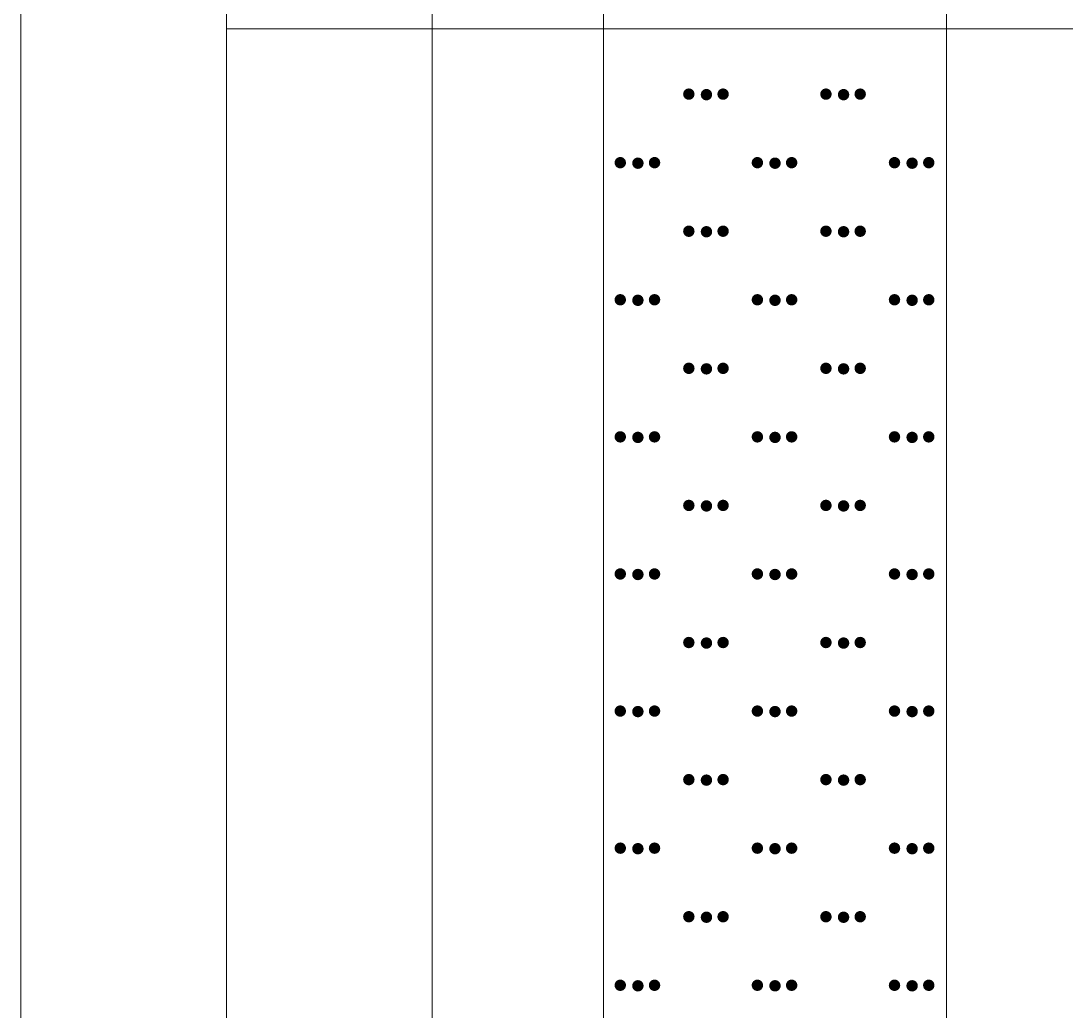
# Model space of a CAD drawing. Header units: inches. Extents: x -27 to 109, y -724 to 26.
# Drawn here: x 14.68 to 20.78, y -609.84 to -604.06 of the extents above; entities that cross this region are included whole.
import ezdxf

# ---------------------------------------------------------------- set-up
doc = ezdxf.new("R2010")
doc.units = ezdxf.units.IN
doc.header["$MEASUREMENT"] = 0
doc.layers.get('0').update_dxf_attribs({"lineweight": 0})

# ---------------------------------------------------------------- blocks, each defined once
blk = doc.blocks.new('lr_block_98')
at = {"true_color": 0x000000}
for points in [[(18.611, -604.4944), (18.6122, -604.4857), (18.611, -604.477), (18.6078, -604.469), (18.6025, -604.4621), (18.5955, -604.4568), (18.5875, -604.4536), (18.5789, -604.4524), (18.5702, -604.4536), (18.5622, -604.4568), (18.5553, -604.4621), (18.5499, -604.469), (18.5467, -604.477), (18.5455, -604.4857), (18.5467, -604.4944), (18.5499, -604.5023), (18.5553, -604.5093), (18.5622, -604.5146), (18.5702, -604.5178), (18.5789, -604.519), (18.5875, -604.5178), (18.5955, -604.5146), (18.6025, -604.5093), (18.6078, -604.5023)], [(18.7138, -604.4974), (18.715, -604.4887), (18.7138, -604.4801), (18.7106, -604.4721), (18.7053, -604.4651), (18.6983, -604.4598), (18.6903, -604.4566), (18.6817, -604.4554), (18.673, -604.4566), (18.665, -604.4598), (18.6581, -604.4651), (18.6527, -604.4721), (18.6495, -604.4801), (18.6483, -604.4887), (18.6495, -604.4974), (18.6527, -604.5054), (18.6581, -604.5124), (18.665, -604.5177), (18.673, -604.5209), (18.6817, -604.5221), (18.6903, -604.5209), (18.6983, -604.5177), (18.7053, -604.5124), (18.7106, -604.5054)], [(18.8109, -604.4944), (18.8121, -604.4857), (18.8109, -604.477), (18.8077, -604.469), (18.8023, -604.4621), (18.7954, -604.4568), (18.7874, -604.4536), (18.7787, -604.4524), (18.7701, -604.4536), (18.7621, -604.4568), (18.7551, -604.4621), (18.7498, -604.469), (18.7466, -604.477), (18.7454, -604.4857), (18.7466, -604.4944), (18.7498, -604.5023), (18.7551, -604.5093), (18.7621, -604.5146), (18.7701, -604.5178), (18.7787, -604.519), (18.7874, -604.5178), (18.7954, -604.5146), (18.8023, -604.5093), (18.8077, -604.5023)], [(19.411, -604.4944), (19.4122, -604.4857), (19.411, -604.477), (19.4078, -604.469), (19.4025, -604.4621), (19.3955, -604.4568), (19.3875, -604.4536), (19.3789, -604.4524), (19.3702, -604.4536), (19.3622, -604.4568), (19.3553, -604.4621), (19.3499, -604.469), (19.3467, -604.477), (19.3455, -604.4857), (19.3467, -604.4944), (19.3499, -604.5023), (19.3553, -604.5093), (19.3622, -604.5146), (19.3702, -604.5178), (19.3789, -604.519), (19.3875, -604.5178), (19.3955, -604.5146), (19.4025, -604.5093), (19.4078, -604.5023)], [(19.5138, -604.4974), (19.515, -604.4887), (19.5138, -604.4801), (19.5106, -604.4721), (19.5053, -604.4651), (19.4983, -604.4598), (19.4903, -604.4566), (19.4817, -604.4554), (19.473, -604.4566), (19.465, -604.4598), (19.4581, -604.4651), (19.4527, -604.4721), (19.4495, -604.4801), (19.4483, -604.4887), (19.4495, -604.4974), (19.4527, -604.5054), (19.4581, -604.5124), (19.465, -604.5177), (19.473, -604.5209), (19.4817, -604.5221), (19.4903, -604.5209), (19.4983, -604.5177), (19.5053, -604.5124), (19.5106, -604.5054)], [(19.6109, -604.4944), (19.6121, -604.4857), (19.6109, -604.477), (19.6077, -604.469), (19.6023, -604.4621), (19.5954, -604.4568), (19.5874, -604.4536), (19.5787, -604.4524), (19.5701, -604.4536), (19.5621, -604.4568), (19.5551, -604.4621), (19.5498, -604.469), (19.5466, -604.477), (19.5454, -604.4857), (19.5466, -604.4944), (19.5498, -604.5023), (19.5551, -604.5093), (19.5621, -604.5146), (19.5701, -604.5178), (19.5787, -604.519), (19.5874, -604.5178), (19.5954, -604.5146), (19.6023, -604.5093), (19.6077, -604.5023)], [(18.211, -604.8944), (18.2122, -604.8857), (18.211, -604.877), (18.2078, -604.869), (18.2025, -604.8621), (18.1955, -604.8568), (18.1875, -604.8536), (18.1789, -604.8524), (18.1702, -604.8536), (18.1622, -604.8568), (18.1553, -604.8621), (18.1499, -604.869), (18.1467, -604.877), (18.1455, -604.8857), (18.1467, -604.8944), (18.1499, -604.9024), (18.1553, -604.9093), (18.1622, -604.9146), (18.1702, -604.9178), (18.1789, -604.919), (18.1875, -604.9178), (18.1955, -604.9146), (18.2025, -604.9093), (18.2078, -604.9024)], [(18.3138, -604.8974), (18.315, -604.8888), (18.3138, -604.8801), (18.3106, -604.8721), (18.3053, -604.8651), (18.2983, -604.8598), (18.2903, -604.8566), (18.2817, -604.8554), (18.273, -604.8566), (18.265, -604.8598), (18.2581, -604.8651), (18.2527, -604.8721), (18.2495, -604.8801), (18.2483, -604.8888), (18.2495, -604.8974), (18.2527, -604.9054), (18.2581, -604.9124), (18.265, -604.9177), (18.273, -604.9209), (18.2817, -604.9221), (18.2903, -604.9209), (18.2983, -604.9177), (18.3053, -604.9124), (18.3106, -604.9054)], [(18.4109, -604.8944), (18.4121, -604.8857), (18.4109, -604.877), (18.4077, -604.869), (18.4023, -604.8621), (18.3954, -604.8568), (18.3874, -604.8536), (18.3787, -604.8524), (18.3701, -604.8536), (18.3621, -604.8568), (18.3551, -604.8621), (18.3498, -604.869), (18.3466, -604.877), (18.3454, -604.8857), (18.3466, -604.8944), (18.3498, -604.9024), (18.3551, -604.9093), (18.3621, -604.9146), (18.3701, -604.9178), (18.3787, -604.919), (18.3874, -604.9178), (18.3954, -604.9146), (18.4023, -604.9093), (18.4077, -604.9024)], [(19.011, -604.8944), (19.0122, -604.8857), (19.011, -604.877), (19.0078, -604.869), (19.0025, -604.8621), (18.9955, -604.8568), (18.9875, -604.8536), (18.9789, -604.8524), (18.9702, -604.8536), (18.9622, -604.8568), (18.9553, -604.8621), (18.9499, -604.869), (18.9467, -604.877), (18.9455, -604.8857), (18.9467, -604.8944), (18.9499, -604.9024), (18.9553, -604.9093), (18.9622, -604.9146), (18.9702, -604.9178), (18.9789, -604.919), (18.9875, -604.9178), (18.9955, -604.9146), (19.0025, -604.9093), (19.0078, -604.9024)], [(19.1138, -604.8974), (19.115, -604.8888), (19.1138, -604.8801), (19.1106, -604.8721), (19.1053, -604.8651), (19.0983, -604.8598), (19.0903, -604.8566), (19.0817, -604.8554), (19.073, -604.8566), (19.065, -604.8598), (19.0581, -604.8651), (19.0527, -604.8721), (19.0495, -604.8801), (19.0483, -604.8888), (19.0495, -604.8974), (19.0527, -604.9054), (19.0581, -604.9124), (19.065, -604.9177), (19.073, -604.9209), (19.0817, -604.9221), (19.0903, -604.9209), (19.0983, -604.9177), (19.1053, -604.9124), (19.1106, -604.9054)], [(19.2109, -604.8944), (19.2121, -604.8857), (19.2109, -604.877), (19.2077, -604.869), (19.2023, -604.8621), (19.1954, -604.8568), (19.1874, -604.8536), (19.1787, -604.8524), (19.1701, -604.8536), (19.1621, -604.8568), (19.1551, -604.8621), (19.1498, -604.869), (19.1466, -604.877), (19.1454, -604.8857), (19.1466, -604.8944), (19.1498, -604.9024), (19.1551, -604.9093), (19.1621, -604.9146), (19.1701, -604.9178), (19.1787, -604.919), (19.1874, -604.9178), (19.1954, -604.9146), (19.2023, -604.9093), (19.2077, -604.9024)], [(19.811, -604.8944), (19.8122, -604.8857), (19.811, -604.877), (19.8078, -604.869), (19.8025, -604.8621), (19.7955, -604.8568), (19.7875, -604.8536), (19.7789, -604.8524), (19.7702, -604.8536), (19.7622, -604.8568), (19.7553, -604.8621), (19.7499, -604.869), (19.7467, -604.877), (19.7455, -604.8857), (19.7467, -604.8944), (19.7499, -604.9024), (19.7553, -604.9093), (19.7622, -604.9146), (19.7702, -604.9178), (19.7789, -604.919), (19.7875, -604.9178), (19.7955, -604.9146), (19.8025, -604.9093), (19.8078, -604.9024)], [(19.9138, -604.8974), (19.915, -604.8888), (19.9138, -604.8801), (19.9106, -604.8721), (19.9053, -604.8651), (19.8983, -604.8598), (19.8903, -604.8566), (19.8817, -604.8554), (19.873, -604.8566), (19.865, -604.8598), (19.8581, -604.8651), (19.8527, -604.8721), (19.8495, -604.8801), (19.8483, -604.8888), (19.8495, -604.8974), (19.8527, -604.9054), (19.8581, -604.9124), (19.865, -604.9177), (19.873, -604.9209), (19.8817, -604.9221), (19.8903, -604.9209), (19.8983, -604.9177), (19.9053, -604.9124), (19.9106, -604.9054)], [(20.0109, -604.8944), (20.0121, -604.8857), (20.0109, -604.877), (20.0077, -604.869), (20.0023, -604.8621), (19.9954, -604.8568), (19.9874, -604.8536), (19.9787, -604.8524), (19.9701, -604.8536), (19.9621, -604.8568), (19.9551, -604.8621), (19.9498, -604.869), (19.9466, -604.877), (19.9454, -604.8857), (19.9466, -604.8944), (19.9498, -604.9024), (19.9551, -604.9093), (19.9621, -604.9146), (19.9701, -604.9178), (19.9787, -604.919), (19.9874, -604.9178), (19.9954, -604.9146), (20.0023, -604.9093), (20.0077, -604.9024)], [(18.611, -605.2944), (18.6122, -605.2857), (18.611, -605.277), (18.6078, -605.269), (18.6025, -605.2621), (18.5955, -605.2568), (18.5875, -605.2536), (18.5789, -605.2523), (18.5702, -605.2536), (18.5622, -605.2568), (18.5553, -605.2621), (18.5499, -605.269), (18.5467, -605.277), (18.5455, -605.2857), (18.5467, -605.2944), (18.5499, -605.3023), (18.5553, -605.3093), (18.5622, -605.3146), (18.5702, -605.3178), (18.5789, -605.319), (18.5875, -605.3178), (18.5955, -605.3146), (18.6025, -605.3093), (18.6078, -605.3023)], [(18.7138, -605.2974), (18.715, -605.2887), (18.7138, -605.2801), (18.7106, -605.2721), (18.7053, -605.2651), (18.6983, -605.2598), (18.6903, -605.2566), (18.6817, -605.2554), (18.673, -605.2566), (18.665, -605.2598), (18.6581, -605.2651), (18.6527, -605.2721), (18.6495, -605.2801), (18.6483, -605.2887), (18.6495, -605.2974), (18.6527, -605.3054), (18.6581, -605.3124), (18.665, -605.3177), (18.673, -605.3209), (18.6817, -605.3221), (18.6903, -605.3209), (18.6983, -605.3177), (18.7053, -605.3124), (18.7106, -605.3054)], [(18.8109, -605.2944), (18.8121, -605.2857), (18.8109, -605.277), (18.8077, -605.269), (18.8023, -605.2621), (18.7954, -605.2568), (18.7874, -605.2536), (18.7787, -605.2523), (18.7701, -605.2536), (18.7621, -605.2568), (18.7551, -605.2621), (18.7498, -605.269), (18.7466, -605.277), (18.7454, -605.2857), (18.7466, -605.2944), (18.7498, -605.3023), (18.7551, -605.3093), (18.7621, -605.3146), (18.7701, -605.3178), (18.7787, -605.319), (18.7874, -605.3178), (18.7954, -605.3146), (18.8023, -605.3093), (18.8077, -605.3023)], [(19.411, -605.2944), (19.4122, -605.2857), (19.411, -605.277), (19.4078, -605.269), (19.4025, -605.2621), (19.3955, -605.2568), (19.3875, -605.2536), (19.3789, -605.2523), (19.3702, -605.2536), (19.3622, -605.2568), (19.3553, -605.2621), (19.3499, -605.269), (19.3467, -605.277), (19.3455, -605.2857), (19.3467, -605.2944), (19.3499, -605.3023), (19.3553, -605.3093), (19.3622, -605.3146), (19.3702, -605.3178), (19.3789, -605.319), (19.3875, -605.3178), (19.3955, -605.3146), (19.4025, -605.3093), (19.4078, -605.3023)], [(19.5138, -605.2974), (19.515, -605.2887), (19.5138, -605.2801), (19.5106, -605.2721), (19.5053, -605.2651), (19.4983, -605.2598), (19.4903, -605.2566), (19.4817, -605.2554), (19.473, -605.2566), (19.465, -605.2598), (19.4581, -605.2651), (19.4527, -605.2721), (19.4495, -605.2801), (19.4483, -605.2887), (19.4495, -605.2974), (19.4527, -605.3054), (19.4581, -605.3124), (19.465, -605.3177), (19.473, -605.3209), (19.4817, -605.3221), (19.4903, -605.3209), (19.4983, -605.3177), (19.5053, -605.3124), (19.5106, -605.3054)], [(19.6109, -605.2944), (19.6121, -605.2857), (19.6109, -605.277), (19.6077, -605.269), (19.6023, -605.2621), (19.5954, -605.2568), (19.5874, -605.2536), (19.5787, -605.2523), (19.5701, -605.2536), (19.5621, -605.2568), (19.5551, -605.2621), (19.5498, -605.269), (19.5466, -605.277), (19.5454, -605.2857), (19.5466, -605.2944), (19.5498, -605.3023), (19.5551, -605.3093), (19.5621, -605.3146), (19.5701, -605.3178), (19.5787, -605.319), (19.5874, -605.3178), (19.5954, -605.3146), (19.6023, -605.3093), (19.6077, -605.3023)], [(18.211, -605.6943), (18.2122, -605.6857), (18.211, -605.677), (18.2078, -605.669), (18.2025, -605.6621), (18.1955, -605.6567), (18.1875, -605.6535), (18.1789, -605.6523), (18.1702, -605.6535), (18.1622, -605.6567), (18.1553, -605.6621), (18.1499, -605.669), (18.1467, -605.677), (18.1455, -605.6857), (18.1467, -605.6943), (18.1499, -605.7024), (18.1553, -605.7093), (18.1622, -605.7146), (18.1702, -605.7178), (18.1789, -605.719), (18.1875, -605.7178), (18.1955, -605.7146), (18.2025, -605.7093), (18.2078, -605.7024)], [(18.3138, -605.6974), (18.315, -605.6888), (18.3138, -605.6801), (18.3106, -605.6721), (18.3053, -605.6651), (18.2983, -605.6598), (18.2903, -605.6566), (18.2817, -605.6554), (18.273, -605.6566), (18.265, -605.6598), (18.2581, -605.6651), (18.2527, -605.6721), (18.2495, -605.6801), (18.2483, -605.6888), (18.2495, -605.6974), (18.2527, -605.7054), (18.2581, -605.7124), (18.265, -605.7177), (18.273, -605.7209), (18.2817, -605.7221), (18.2903, -605.7209), (18.2983, -605.7177), (18.3053, -605.7124), (18.3106, -605.7054)], [(18.4109, -605.6943), (18.4121, -605.6857), (18.4109, -605.677), (18.4077, -605.669), (18.4023, -605.6621), (18.3954, -605.6567), (18.3874, -605.6535), (18.3787, -605.6523), (18.3701, -605.6535), (18.3621, -605.6567), (18.3551, -605.6621), (18.3498, -605.669), (18.3466, -605.677), (18.3454, -605.6857), (18.3466, -605.6943), (18.3498, -605.7024), (18.3551, -605.7093), (18.3621, -605.7146), (18.3701, -605.7178), (18.3787, -605.719), (18.3874, -605.7178), (18.3954, -605.7146), (18.4023, -605.7093), (18.4077, -605.7024)], [(19.011, -605.6943), (19.0122, -605.6857), (19.011, -605.677), (19.0078, -605.669), (19.0025, -605.6621), (18.9955, -605.6567), (18.9875, -605.6535), (18.9789, -605.6523), (18.9702, -605.6535), (18.9622, -605.6567), (18.9553, -605.6621), (18.9499, -605.669), (18.9467, -605.677), (18.9455, -605.6857), (18.9467, -605.6943), (18.9499, -605.7024), (18.9553, -605.7093), (18.9622, -605.7146), (18.9702, -605.7178), (18.9789, -605.719), (18.9875, -605.7178), (18.9955, -605.7146), (19.0025, -605.7093), (19.0078, -605.7024)], [(19.1138, -605.6974), (19.115, -605.6888), (19.1138, -605.6801), (19.1106, -605.6721), (19.1053, -605.6651), (19.0983, -605.6598), (19.0903, -605.6566), (19.0817, -605.6554), (19.073, -605.6566), (19.065, -605.6598), (19.0581, -605.6651), (19.0527, -605.6721), (19.0495, -605.6801), (19.0483, -605.6888), (19.0495, -605.6974), (19.0527, -605.7054), (19.0581, -605.7124), (19.065, -605.7177), (19.073, -605.7209), (19.0817, -605.7221), (19.0903, -605.7209), (19.0983, -605.7177), (19.1053, -605.7124), (19.1106, -605.7054)], [(19.2109, -605.6943), (19.2121, -605.6857), (19.2109, -605.677), (19.2077, -605.669), (19.2023, -605.6621), (19.1954, -605.6567), (19.1874, -605.6535), (19.1787, -605.6523), (19.1701, -605.6535), (19.1621, -605.6567), (19.1551, -605.6621), (19.1498, -605.669), (19.1466, -605.677), (19.1454, -605.6857), (19.1466, -605.6943), (19.1498, -605.7024), (19.1551, -605.7093), (19.1621, -605.7146), (19.1701, -605.7178), (19.1787, -605.719), (19.1874, -605.7178), (19.1954, -605.7146), (19.2023, -605.7093), (19.2077, -605.7024)], [(19.811, -605.6943), (19.8122, -605.6857), (19.811, -605.677), (19.8078, -605.669), (19.8025, -605.6621), (19.7955, -605.6567), (19.7875, -605.6535), (19.7789, -605.6523), (19.7702, -605.6535), (19.7622, -605.6567), (19.7553, -605.6621), (19.7499, -605.669), (19.7467, -605.677), (19.7455, -605.6857), (19.7467, -605.6943), (19.7499, -605.7024), (19.7553, -605.7093), (19.7622, -605.7146), (19.7702, -605.7178), (19.7789, -605.719), (19.7875, -605.7178), (19.7955, -605.7146), (19.8025, -605.7093), (19.8078, -605.7024)], [(19.9138, -605.6974), (19.915, -605.6888), (19.9138, -605.6801), (19.9106, -605.6721), (19.9053, -605.6651), (19.8983, -605.6598), (19.8903, -605.6566), (19.8817, -605.6554), (19.873, -605.6566), (19.865, -605.6598), (19.8581, -605.6651), (19.8527, -605.6721), (19.8495, -605.6801), (19.8483, -605.6888), (19.8495, -605.6974), (19.8527, -605.7054), (19.8581, -605.7124), (19.865, -605.7177), (19.873, -605.7209), (19.8817, -605.7221), (19.8903, -605.7209), (19.8983, -605.7177), (19.9053, -605.7124), (19.9106, -605.7054)], [(20.0109, -605.6943), (20.0121, -605.6857), (20.0109, -605.677), (20.0077, -605.669), (20.0023, -605.6621), (19.9954, -605.6567), (19.9874, -605.6535), (19.9787, -605.6523), (19.9701, -605.6535), (19.9621, -605.6567), (19.9551, -605.6621), (19.9498, -605.669), (19.9466, -605.677), (19.9454, -605.6857), (19.9466, -605.6943), (19.9498, -605.7024), (19.9551, -605.7093), (19.9621, -605.7146), (19.9701, -605.7178), (19.9787, -605.719), (19.9874, -605.7178), (19.9954, -605.7146), (20.0023, -605.7093), (20.0077, -605.7024)], [(18.611, -606.0943), (18.6122, -606.0857), (18.611, -606.077), (18.6078, -606.069), (18.6025, -606.0621), (18.5955, -606.0567), (18.5875, -606.0535), (18.5789, -606.0523), (18.5702, -606.0535), (18.5622, -606.0567), (18.5553, -606.0621), (18.5499, -606.069), (18.5467, -606.077), (18.5455, -606.0857), (18.5467, -606.0943), (18.5499, -606.1023), (18.5553, -606.1093), (18.5622, -606.1146), (18.5702, -606.1178), (18.5789, -606.119), (18.5875, -606.1178), (18.5955, -606.1146), (18.6025, -606.1093), (18.6078, -606.1023)], [(18.7138, -606.0974), (18.715, -606.0887), (18.7138, -606.0801), (18.7106, -606.0721), (18.7053, -606.0651), (18.6983, -606.0598), (18.6903, -606.0566), (18.6817, -606.0554), (18.673, -606.0566), (18.665, -606.0598), (18.6581, -606.0651), (18.6527, -606.0721), (18.6495, -606.0801), (18.6483, -606.0887), (18.6495, -606.0974), (18.6527, -606.1054), (18.6581, -606.1123), (18.665, -606.1177), (18.673, -606.1209), (18.6817, -606.1221), (18.6903, -606.1209), (18.6983, -606.1177), (18.7053, -606.1123), (18.7106, -606.1054)], [(18.8109, -606.0943), (18.8121, -606.0857), (18.8109, -606.077), (18.8077, -606.069), (18.8023, -606.0621), (18.7954, -606.0567), (18.7874, -606.0535), (18.7787, -606.0523), (18.7701, -606.0535), (18.7621, -606.0567), (18.7551, -606.0621), (18.7498, -606.069), (18.7466, -606.077), (18.7454, -606.0857), (18.7466, -606.0943), (18.7498, -606.1023), (18.7551, -606.1093), (18.7621, -606.1146), (18.7701, -606.1178), (18.7787, -606.119), (18.7874, -606.1178), (18.7954, -606.1146), (18.8023, -606.1093), (18.8077, -606.1023)], [(19.411, -606.0943), (19.4122, -606.0857), (19.411, -606.077), (19.4078, -606.069), (19.4025, -606.0621), (19.3955, -606.0567), (19.3875, -606.0535), (19.3789, -606.0523), (19.3702, -606.0535), (19.3622, -606.0567), (19.3553, -606.0621), (19.3499, -606.069), (19.3467, -606.077), (19.3455, -606.0857), (19.3467, -606.0943), (19.3499, -606.1023), (19.3553, -606.1093), (19.3622, -606.1146), (19.3702, -606.1178), (19.3789, -606.119), (19.3875, -606.1178), (19.3955, -606.1146), (19.4025, -606.1093), (19.4078, -606.1023)], [(19.5138, -606.0974), (19.515, -606.0887), (19.5138, -606.0801), (19.5106, -606.0721), (19.5053, -606.0651), (19.4983, -606.0598), (19.4903, -606.0566), (19.4817, -606.0554), (19.473, -606.0566), (19.465, -606.0598), (19.4581, -606.0651), (19.4527, -606.0721), (19.4495, -606.0801), (19.4483, -606.0887), (19.4495, -606.0974), (19.4527, -606.1054), (19.4581, -606.1123), (19.465, -606.1177), (19.473, -606.1209), (19.4817, -606.1221), (19.4903, -606.1209), (19.4983, -606.1177), (19.5053, -606.1123), (19.5106, -606.1054)], [(19.6109, -606.0943), (19.6121, -606.0857), (19.6109, -606.077), (19.6077, -606.069), (19.6023, -606.0621), (19.5954, -606.0567), (19.5874, -606.0535), (19.5787, -606.0523), (19.5701, -606.0535), (19.5621, -606.0567), (19.5551, -606.0621), (19.5498, -606.069), (19.5466, -606.077), (19.5454, -606.0857), (19.5466, -606.0943), (19.5498, -606.1023), (19.5551, -606.1093), (19.5621, -606.1146), (19.5701, -606.1178), (19.5787, -606.119), (19.5874, -606.1178), (19.5954, -606.1146), (19.6023, -606.1093), (19.6077, -606.1023)], [(18.211, -606.4943), (18.2122, -606.4857), (18.211, -606.477), (18.2078, -606.469), (18.2025, -606.4621), (18.1955, -606.4567), (18.1875, -606.4535), (18.1789, -606.4523), (18.1702, -606.4535), (18.1622, -606.4567), (18.1553, -606.4621), (18.1499, -606.469), (18.1467, -606.477), (18.1455, -606.4857), (18.1467, -606.4943), (18.1499, -606.5023), (18.1553, -606.5093), (18.1622, -606.5146), (18.1702, -606.5178), (18.1789, -606.519), (18.1875, -606.5178), (18.1955, -606.5146), (18.2025, -606.5093), (18.2078, -606.5023)], [(18.3138, -606.4974), (18.315, -606.4887), (18.3138, -606.4801), (18.3106, -606.4721), (18.3053, -606.4651), (18.2983, -606.4598), (18.2903, -606.4566), (18.2817, -606.4554), (18.273, -606.4566), (18.265, -606.4598), (18.2581, -606.4651), (18.2527, -606.4721), (18.2495, -606.4801), (18.2483, -606.4887), (18.2495, -606.4974), (18.2527, -606.5054), (18.2581, -606.5123), (18.265, -606.5177), (18.273, -606.5209), (18.2817, -606.5221), (18.2903, -606.5209), (18.2983, -606.5177), (18.3053, -606.5123), (18.3106, -606.5054)], [(18.4109, -606.4943), (18.4121, -606.4857), (18.4109, -606.477), (18.4077, -606.469), (18.4023, -606.4621), (18.3954, -606.4567), (18.3874, -606.4535), (18.3787, -606.4523), (18.3701, -606.4535), (18.3621, -606.4567), (18.3551, -606.4621), (18.3498, -606.469), (18.3466, -606.477), (18.3454, -606.4857), (18.3466, -606.4943), (18.3498, -606.5023), (18.3551, -606.5093), (18.3621, -606.5146), (18.3701, -606.5178), (18.3787, -606.519), (18.3874, -606.5178), (18.3954, -606.5146), (18.4023, -606.5093), (18.4077, -606.5023)], [(19.011, -606.4943), (19.0122, -606.4857), (19.011, -606.477), (19.0078, -606.469), (19.0025, -606.4621), (18.9955, -606.4567), (18.9875, -606.4535), (18.9789, -606.4523), (18.9702, -606.4535), (18.9622, -606.4567), (18.9553, -606.4621), (18.9499, -606.469), (18.9467, -606.477), (18.9455, -606.4857), (18.9467, -606.4943), (18.9499, -606.5023), (18.9553, -606.5093), (18.9622, -606.5146), (18.9702, -606.5178), (18.9789, -606.519), (18.9875, -606.5178), (18.9955, -606.5146), (19.0025, -606.5093), (19.0078, -606.5023)], [(19.1138, -606.4974), (19.115, -606.4887), (19.1138, -606.4801), (19.1106, -606.4721), (19.1053, -606.4651), (19.0983, -606.4598), (19.0903, -606.4566), (19.0817, -606.4554), (19.073, -606.4566), (19.065, -606.4598), (19.0581, -606.4651), (19.0527, -606.4721), (19.0495, -606.4801), (19.0483, -606.4887), (19.0495, -606.4974), (19.0527, -606.5054), (19.0581, -606.5123), (19.065, -606.5177), (19.073, -606.5209), (19.0817, -606.5221), (19.0903, -606.5209), (19.0983, -606.5177), (19.1053, -606.5123), (19.1106, -606.5054)], [(19.2109, -606.4943), (19.2121, -606.4857), (19.2109, -606.477), (19.2077, -606.469), (19.2023, -606.4621), (19.1954, -606.4567), (19.1874, -606.4535), (19.1787, -606.4523), (19.1701, -606.4535), (19.1621, -606.4567), (19.1551, -606.4621), (19.1498, -606.469), (19.1466, -606.477), (19.1454, -606.4857), (19.1466, -606.4943), (19.1498, -606.5023), (19.1551, -606.5093), (19.1621, -606.5146), (19.1701, -606.5178), (19.1787, -606.519), (19.1874, -606.5178), (19.1954, -606.5146), (19.2023, -606.5093), (19.2077, -606.5023)], [(19.811, -606.4943), (19.8122, -606.4857), (19.811, -606.477), (19.8078, -606.469), (19.8025, -606.4621), (19.7955, -606.4567), (19.7875, -606.4535), (19.7789, -606.4523), (19.7702, -606.4535), (19.7622, -606.4567), (19.7553, -606.4621), (19.7499, -606.469), (19.7467, -606.477), (19.7455, -606.4857), (19.7467, -606.4943), (19.7499, -606.5023), (19.7553, -606.5093), (19.7622, -606.5146), (19.7702, -606.5178), (19.7789, -606.519), (19.7875, -606.5178), (19.7955, -606.5146), (19.8025, -606.5093), (19.8078, -606.5023)], [(19.9138, -606.4974), (19.915, -606.4887), (19.9138, -606.4801), (19.9106, -606.4721), (19.9053, -606.4651), (19.8983, -606.4598), (19.8903, -606.4566), (19.8817, -606.4554), (19.873, -606.4566), (19.865, -606.4598), (19.8581, -606.4651), (19.8527, -606.4721), (19.8495, -606.4801), (19.8483, -606.4887), (19.8495, -606.4974), (19.8527, -606.5054), (19.8581, -606.5123), (19.865, -606.5177), (19.873, -606.5209), (19.8817, -606.5221), (19.8903, -606.5209), (19.8983, -606.5177), (19.9053, -606.5123), (19.9106, -606.5054)], [(20.0109, -606.4943), (20.0121, -606.4857), (20.0109, -606.477), (20.0077, -606.469), (20.0023, -606.4621), (19.9954, -606.4567), (19.9874, -606.4535), (19.9787, -606.4523), (19.9701, -606.4535), (19.9621, -606.4567), (19.9551, -606.4621), (19.9498, -606.469), (19.9466, -606.477), (19.9454, -606.4857), (19.9466, -606.4943), (19.9498, -606.5023), (19.9551, -606.5093), (19.9621, -606.5146), (19.9701, -606.5178), (19.9787, -606.519), (19.9874, -606.5178), (19.9954, -606.5146), (20.0023, -606.5093), (20.0077, -606.5023)], [(18.611, -606.8943), (18.6122, -606.8857), (18.611, -606.877), (18.6078, -606.869), (18.6025, -606.8621), (18.5955, -606.8567), (18.5875, -606.8535), (18.5789, -606.8523), (18.5702, -606.8535), (18.5622, -606.8567), (18.5553, -606.8621), (18.5499, -606.869), (18.5467, -606.877), (18.5455, -606.8857), (18.5467, -606.8943), (18.5499, -606.9023), (18.5553, -606.9093), (18.5622, -606.9146), (18.5702, -606.9178), (18.5789, -606.919), (18.5875, -606.9178), (18.5955, -606.9146), (18.6025, -606.9093), (18.6078, -606.9023)], [(18.8109, -606.8943), (18.8121, -606.8857), (18.8109, -606.877), (18.8077, -606.869), (18.8023, -606.8621), (18.7954, -606.8567), (18.7874, -606.8535), (18.7787, -606.8523), (18.7701, -606.8535), (18.7621, -606.8567), (18.7551, -606.8621), (18.7498, -606.869), (18.7466, -606.877), (18.7454, -606.8857), (18.7466, -606.8943), (18.7498, -606.9023), (18.7551, -606.9093), (18.7621, -606.9146), (18.7701, -606.9178), (18.7787, -606.919), (18.7874, -606.9178), (18.7954, -606.9146), (18.8023, -606.9093), (18.8077, -606.9023)], [(19.411, -606.8943), (19.4122, -606.8857), (19.411, -606.877), (19.4078, -606.869), (19.4025, -606.8621), (19.3955, -606.8567), (19.3875, -606.8535), (19.3789, -606.8523), (19.3702, -606.8535), (19.3622, -606.8567), (19.3553, -606.8621), (19.3499, -606.869), (19.3467, -606.877), (19.3455, -606.8857), (19.3467, -606.8943), (19.3499, -606.9023), (19.3553, -606.9093), (19.3622, -606.9146), (19.3702, -606.9178), (19.3789, -606.919), (19.3875, -606.9178), (19.3955, -606.9146), (19.4025, -606.9093), (19.4078, -606.9023)], [(19.6109, -606.8943), (19.6121, -606.8857), (19.6109, -606.877), (19.6077, -606.869), (19.6023, -606.8621), (19.5954, -606.8567), (19.5874, -606.8535), (19.5787, -606.8523), (19.5701, -606.8535), (19.5621, -606.8567), (19.5551, -606.8621), (19.5498, -606.869), (19.5466, -606.877), (19.5454, -606.8857), (19.5466, -606.8943), (19.5498, -606.9023), (19.5551, -606.9093), (19.5621, -606.9146), (19.5701, -606.9178), (19.5787, -606.919), (19.5874, -606.9178), (19.5954, -606.9146), (19.6023, -606.9093), (19.6077, -606.9023)], [(18.7138, -606.8974), (18.715, -606.8887), (18.7138, -606.8801), (18.7106, -606.8721), (18.7053, -606.8651), (18.6983, -606.8598), (18.6903, -606.8566), (18.6817, -606.8554), (18.673, -606.8566), (18.665, -606.8598), (18.6581, -606.8651), (18.6527, -606.8721), (18.6495, -606.8801), (18.6483, -606.8887), (18.6495, -606.8974), (18.6527, -606.9054), (18.6581, -606.9123), (18.665, -606.9177), (18.673, -606.9209), (18.6817, -606.9221), (18.6903, -606.9209), (18.6983, -606.9177), (18.7053, -606.9123), (18.7106, -606.9054)], [(19.5138, -606.8974), (19.515, -606.8887), (19.5138, -606.8801), (19.5106, -606.8721), (19.5053, -606.8651), (19.4983, -606.8598), (19.4903, -606.8566), (19.4817, -606.8554), (19.473, -606.8566), (19.465, -606.8598), (19.4581, -606.8651), (19.4527, -606.8721), (19.4495, -606.8801), (19.4483, -606.8887), (19.4495, -606.8974), (19.4527, -606.9054), (19.4581, -606.9123), (19.465, -606.9177), (19.473, -606.9209), (19.4817, -606.9221), (19.4903, -606.9209), (19.4983, -606.9177), (19.5053, -606.9123), (19.5106, -606.9054)], [(18.211, -607.2943), (18.2122, -607.2857), (18.211, -607.277), (18.2078, -607.269), (18.2025, -607.2621), (18.1955, -607.2567), (18.1875, -607.2535), (18.1789, -607.2523), (18.1702, -607.2535), (18.1622, -607.2567), (18.1553, -607.2621), (18.1499, -607.269), (18.1467, -607.277), (18.1455, -607.2857), (18.1467, -607.2943), (18.1499, -607.3023), (18.1553, -607.3093), (18.1622, -607.3146), (18.1702, -607.3178), (18.1789, -607.319), (18.1875, -607.3178), (18.1955, -607.3146), (18.2025, -607.3093), (18.2078, -607.3023)], [(18.3138, -607.2974), (18.315, -607.2887), (18.3138, -607.2801), (18.3106, -607.2721), (18.3053, -607.2651), (18.2983, -607.2598), (18.2903, -607.2566), (18.2817, -607.2554), (18.273, -607.2566), (18.265, -607.2598), (18.2581, -607.2651), (18.2527, -607.2721), (18.2495, -607.2801), (18.2483, -607.2887), (18.2495, -607.2974), (18.2527, -607.3054), (18.2581, -607.3123), (18.265, -607.3177), (18.273, -607.3209), (18.2817, -607.3221), (18.2903, -607.3209), (18.2983, -607.3177), (18.3053, -607.3123), (18.3106, -607.3054)], [(18.4109, -607.2943), (18.4121, -607.2857), (18.4109, -607.277), (18.4077, -607.269), (18.4023, -607.2621), (18.3954, -607.2567), (18.3874, -607.2535), (18.3787, -607.2523), (18.3701, -607.2535), (18.3621, -607.2567), (18.3551, -607.2621), (18.3498, -607.269), (18.3466, -607.277), (18.3454, -607.2857), (18.3466, -607.2943), (18.3498, -607.3023), (18.3551, -607.3093), (18.3621, -607.3146), (18.3701, -607.3178), (18.3787, -607.319), (18.3874, -607.3178), (18.3954, -607.3146), (18.4023, -607.3093), (18.4077, -607.3023)], [(19.011, -607.2943), (19.0122, -607.2857), (19.011, -607.277), (19.0078, -607.269), (19.0025, -607.2621), (18.9955, -607.2567), (18.9875, -607.2535), (18.9789, -607.2523), (18.9702, -607.2535), (18.9622, -607.2567), (18.9553, -607.2621), (18.9499, -607.269), (18.9467, -607.277), (18.9455, -607.2857), (18.9467, -607.2943), (18.9499, -607.3023), (18.9553, -607.3093), (18.9622, -607.3146), (18.9702, -607.3178), (18.9789, -607.319), (18.9875, -607.3178), (18.9955, -607.3146), (19.0025, -607.3093), (19.0078, -607.3023)], [(19.1138, -607.2974), (19.115, -607.2887), (19.1138, -607.2801), (19.1106, -607.2721), (19.1053, -607.2651), (19.0983, -607.2598), (19.0903, -607.2566), (19.0817, -607.2554), (19.073, -607.2566), (19.065, -607.2598), (19.0581, -607.2651), (19.0527, -607.2721), (19.0495, -607.2801), (19.0483, -607.2887), (19.0495, -607.2974), (19.0527, -607.3054), (19.0581, -607.3123), (19.065, -607.3177), (19.073, -607.3209), (19.0817, -607.3221), (19.0903, -607.3209), (19.0983, -607.3177), (19.1053, -607.3123), (19.1106, -607.3054)], [(19.2109, -607.2943), (19.2121, -607.2857), (19.2109, -607.277), (19.2077, -607.269), (19.2023, -607.2621), (19.1954, -607.2567), (19.1874, -607.2535), (19.1787, -607.2523), (19.1701, -607.2535), (19.1621, -607.2567), (19.1551, -607.2621), (19.1498, -607.269), (19.1466, -607.277), (19.1454, -607.2857), (19.1466, -607.2943), (19.1498, -607.3023), (19.1551, -607.3093), (19.1621, -607.3146), (19.1701, -607.3178), (19.1787, -607.319), (19.1874, -607.3178), (19.1954, -607.3146), (19.2023, -607.3093), (19.2077, -607.3023)], [(19.811, -607.2943), (19.8122, -607.2857), (19.811, -607.277), (19.8078, -607.269), (19.8025, -607.2621), (19.7955, -607.2567), (19.7875, -607.2535), (19.7789, -607.2523), (19.7702, -607.2535), (19.7622, -607.2567), (19.7553, -607.2621), (19.7499, -607.269), (19.7467, -607.277), (19.7455, -607.2857), (19.7467, -607.2943), (19.7499, -607.3023), (19.7553, -607.3093), (19.7622, -607.3146), (19.7702, -607.3178), (19.7789, -607.319), (19.7875, -607.3178), (19.7955, -607.3146), (19.8025, -607.3093), (19.8078, -607.3023)], [(19.9138, -607.2974), (19.915, -607.2887), (19.9138, -607.2801), (19.9106, -607.2721), (19.9053, -607.2651), (19.8983, -607.2598), (19.8903, -607.2566), (19.8817, -607.2554), (19.873, -607.2566), (19.865, -607.2598), (19.8581, -607.2651), (19.8527, -607.2721), (19.8495, -607.2801), (19.8483, -607.2887), (19.8495, -607.2974), (19.8527, -607.3054), (19.8581, -607.3123), (19.865, -607.3177), (19.873, -607.3209), (19.8817, -607.3221), (19.8903, -607.3209), (19.8983, -607.3177), (19.9053, -607.3123), (19.9106, -607.3054)], [(20.0109, -607.2943), (20.0121, -607.2857), (20.0109, -607.277), (20.0077, -607.269), (20.0023, -607.2621), (19.9954, -607.2567), (19.9874, -607.2535), (19.9787, -607.2523), (19.9701, -607.2535), (19.9621, -607.2567), (19.9551, -607.2621), (19.9498, -607.269), (19.9466, -607.277), (19.9454, -607.2857), (19.9466, -607.2943), (19.9498, -607.3023), (19.9551, -607.3093), (19.9621, -607.3146), (19.9701, -607.3178), (19.9787, -607.319), (19.9874, -607.3178), (19.9954, -607.3146), (20.0023, -607.3093), (20.0077, -607.3023)], [(18.611, -607.6943), (18.6122, -607.6857), (18.611, -607.677), (18.6078, -607.669), (18.6025, -607.6621), (18.5955, -607.6567), (18.5875, -607.6535), (18.5789, -607.6523), (18.5702, -607.6535), (18.5622, -607.6567), (18.5553, -607.6621), (18.5499, -607.669), (18.5467, -607.677), (18.5455, -607.6857), (18.5467, -607.6943), (18.5499, -607.7023), (18.5553, -607.7093), (18.5622, -607.7146), (18.5702, -607.7178), (18.5789, -607.719), (18.5875, -607.7178), (18.5955, -607.7146), (18.6025, -607.7093), (18.6078, -607.7023)], [(18.7138, -607.6974), (18.715, -607.6887), (18.7138, -607.6801), (18.7106, -607.6721), (18.7053, -607.6651), (18.6983, -607.6598), (18.6903, -607.6566), (18.6817, -607.6554), (18.673, -607.6566), (18.665, -607.6598), (18.6581, -607.6651), (18.6527, -607.6721), (18.6495, -607.6801), (18.6483, -607.6887), (18.6495, -607.6974), (18.6527, -607.7054), (18.6581, -607.7123), (18.665, -607.7177), (18.673, -607.7209), (18.6817, -607.7221), (18.6903, -607.7209), (18.6983, -607.7177), (18.7053, -607.7123), (18.7106, -607.7054)], [(18.8109, -607.6943), (18.8121, -607.6857), (18.8109, -607.677), (18.8077, -607.669), (18.8023, -607.6621), (18.7954, -607.6567), (18.7874, -607.6535), (18.7787, -607.6523), (18.7701, -607.6535), (18.7621, -607.6567), (18.7551, -607.6621), (18.7498, -607.669), (18.7466, -607.677), (18.7454, -607.6857), (18.7466, -607.6943), (18.7498, -607.7023), (18.7551, -607.7093), (18.7621, -607.7146), (18.7701, -607.7178), (18.7787, -607.719), (18.7874, -607.7178), (18.7954, -607.7146), (18.8023, -607.7093), (18.8077, -607.7023)], [(19.411, -607.6943), (19.4122, -607.6857), (19.411, -607.677), (19.4078, -607.669), (19.4025, -607.6621), (19.3955, -607.6567), (19.3875, -607.6535), (19.3789, -607.6523), (19.3702, -607.6535), (19.3622, -607.6567), (19.3553, -607.6621), (19.3499, -607.669), (19.3467, -607.677), (19.3455, -607.6857), (19.3467, -607.6943), (19.3499, -607.7023), (19.3553, -607.7093), (19.3622, -607.7146), (19.3702, -607.7178), (19.3789, -607.719), (19.3875, -607.7178), (19.3955, -607.7146), (19.4025, -607.7093), (19.4078, -607.7023)], [(19.5138, -607.6974), (19.515, -607.6887), (19.5138, -607.6801), (19.5106, -607.6721), (19.5053, -607.6651), (19.4983, -607.6598), (19.4903, -607.6566), (19.4817, -607.6554), (19.473, -607.6566), (19.465, -607.6598), (19.4581, -607.6651), (19.4527, -607.6721), (19.4495, -607.6801), (19.4483, -607.6887), (19.4495, -607.6974), (19.4527, -607.7054), (19.4581, -607.7123), (19.465, -607.7177), (19.473, -607.7209), (19.4817, -607.7221), (19.4903, -607.7209), (19.4983, -607.7177), (19.5053, -607.7123), (19.5106, -607.7054)], [(19.6109, -607.6943), (19.6121, -607.6857), (19.6109, -607.677), (19.6077, -607.669), (19.6023, -607.6621), (19.5954, -607.6567), (19.5874, -607.6535), (19.5787, -607.6523), (19.5701, -607.6535), (19.5621, -607.6567), (19.5551, -607.6621), (19.5498, -607.669), (19.5466, -607.677), (19.5454, -607.6857), (19.5466, -607.6943), (19.5498, -607.7023), (19.5551, -607.7093), (19.5621, -607.7146), (19.5701, -607.7178), (19.5787, -607.719), (19.5874, -607.7178), (19.5954, -607.7146), (19.6023, -607.7093), (19.6077, -607.7023)], [(18.211, -608.0943), (18.2122, -608.0857), (18.211, -608.077), (18.2078, -608.069), (18.2025, -608.0621), (18.1955, -608.0567), (18.1875, -608.0535), (18.1789, -608.0523), (18.1702, -608.0535), (18.1622, -608.0567), (18.1553, -608.0621), (18.1499, -608.069), (18.1467, -608.077), (18.1455, -608.0857), (18.1467, -608.0943), (18.1499, -608.1023), (18.1553, -608.1093), (18.1622, -608.1146), (18.1702, -608.1178), (18.1789, -608.119), (18.1875, -608.1178), (18.1955, -608.1146), (18.2025, -608.1093), (18.2078, -608.1023)], [(18.3138, -608.0974), (18.315, -608.0887), (18.3138, -608.0801), (18.3106, -608.0721), (18.3053, -608.0651), (18.2983, -608.0598), (18.2903, -608.0566), (18.2817, -608.0554), (18.273, -608.0566), (18.265, -608.0598), (18.2581, -608.0651), (18.2527, -608.0721), (18.2495, -608.0801), (18.2483, -608.0887), (18.2495, -608.0974), (18.2527, -608.1054), (18.2581, -608.1123), (18.265, -608.1177), (18.273, -608.1209), (18.2817, -608.1221), (18.2903, -608.1209), (18.2983, -608.1177), (18.3053, -608.1123), (18.3106, -608.1054)], [(18.4109, -608.0943), (18.4121, -608.0857), (18.4109, -608.077), (18.4077, -608.069), (18.4023, -608.0621), (18.3954, -608.0567), (18.3874, -608.0535), (18.3787, -608.0523), (18.3701, -608.0535), (18.3621, -608.0567), (18.3551, -608.0621), (18.3498, -608.069), (18.3466, -608.077), (18.3454, -608.0857), (18.3466, -608.0943), (18.3498, -608.1023), (18.3551, -608.1093), (18.3621, -608.1146), (18.3701, -608.1178), (18.3787, -608.119), (18.3874, -608.1178), (18.3954, -608.1146), (18.4023, -608.1093), (18.4077, -608.1023)], [(19.011, -608.0943), (19.0122, -608.0857), (19.011, -608.077), (19.0078, -608.069), (19.0025, -608.0621), (18.9955, -608.0567), (18.9875, -608.0535), (18.9789, -608.0523), (18.9702, -608.0535), (18.9622, -608.0567), (18.9553, -608.0621), (18.9499, -608.069), (18.9467, -608.077), (18.9455, -608.0857), (18.9467, -608.0943), (18.9499, -608.1023), (18.9553, -608.1093), (18.9622, -608.1146), (18.9702, -608.1178), (18.9789, -608.119), (18.9875, -608.1178), (18.9955, -608.1146), (19.0025, -608.1093), (19.0078, -608.1023)], [(19.1138, -608.0974), (19.115, -608.0887), (19.1138, -608.0801), (19.1106, -608.0721), (19.1053, -608.0651), (19.0983, -608.0598), (19.0903, -608.0566), (19.0817, -608.0554), (19.073, -608.0566), (19.065, -608.0598), (19.0581, -608.0651), (19.0527, -608.0721), (19.0495, -608.0801), (19.0483, -608.0887), (19.0495, -608.0974), (19.0527, -608.1054), (19.0581, -608.1123), (19.065, -608.1177), (19.073, -608.1209), (19.0817, -608.1221), (19.0903, -608.1209), (19.0983, -608.1177), (19.1053, -608.1123), (19.1106, -608.1054)], [(19.2109, -608.0943), (19.2121, -608.0857), (19.2109, -608.077), (19.2077, -608.069), (19.2023, -608.0621), (19.1954, -608.0567), (19.1874, -608.0535), (19.1787, -608.0523), (19.1701, -608.0535), (19.1621, -608.0567), (19.1551, -608.0621), (19.1498, -608.069), (19.1466, -608.077), (19.1454, -608.0857), (19.1466, -608.0943), (19.1498, -608.1023), (19.1551, -608.1093), (19.1621, -608.1146), (19.1701, -608.1178), (19.1787, -608.119), (19.1874, -608.1178), (19.1954, -608.1146), (19.2023, -608.1093), (19.2077, -608.1023)], [(19.811, -608.0943), (19.8122, -608.0857), (19.811, -608.077), (19.8078, -608.069), (19.8025, -608.0621), (19.7955, -608.0567), (19.7875, -608.0535), (19.7789, -608.0523), (19.7702, -608.0535), (19.7622, -608.0567), (19.7553, -608.0621), (19.7499, -608.069), (19.7467, -608.077), (19.7455, -608.0857), (19.7467, -608.0943), (19.7499, -608.1023), (19.7553, -608.1093), (19.7622, -608.1146), (19.7702, -608.1178), (19.7789, -608.119), (19.7875, -608.1178), (19.7955, -608.1146), (19.8025, -608.1093), (19.8078, -608.1023)], [(19.9138, -608.0974), (19.915, -608.0887), (19.9138, -608.0801), (19.9106, -608.0721), (19.9053, -608.0651), (19.8983, -608.0598), (19.8903, -608.0566), (19.8817, -608.0554), (19.873, -608.0566), (19.865, -608.0598), (19.8581, -608.0651), (19.8527, -608.0721), (19.8495, -608.0801), (19.8483, -608.0887), (19.8495, -608.0974), (19.8527, -608.1054), (19.8581, -608.1123), (19.865, -608.1177), (19.873, -608.1209), (19.8817, -608.1221), (19.8903, -608.1209), (19.8983, -608.1177), (19.9053, -608.1123), (19.9106, -608.1054)], [(20.0109, -608.0943), (20.0121, -608.0857), (20.0109, -608.077), (20.0077, -608.069), (20.0023, -608.0621), (19.9954, -608.0567), (19.9874, -608.0535), (19.9787, -608.0523), (19.9701, -608.0535), (19.9621, -608.0567), (19.9551, -608.0621), (19.9498, -608.069), (19.9466, -608.077), (19.9454, -608.0857), (19.9466, -608.0943), (19.9498, -608.1023), (19.9551, -608.1093), (19.9621, -608.1146), (19.9701, -608.1178), (19.9787, -608.119), (19.9874, -608.1178), (19.9954, -608.1146), (20.0023, -608.1093), (20.0077, -608.1023)], [(18.611, -608.4943), (18.6122, -608.4857), (18.611, -608.477), (18.6078, -608.469), (18.6025, -608.4621), (18.5955, -608.4567), (18.5875, -608.4535), (18.5789, -608.4523), (18.5702, -608.4535), (18.5622, -608.4567), (18.5553, -608.4621), (18.5499, -608.469), (18.5467, -608.477), (18.5455, -608.4857), (18.5467, -608.4943), (18.5499, -608.5023), (18.5553, -608.5093), (18.5622, -608.5146), (18.5702, -608.5178), (18.5789, -608.519), (18.5875, -608.5178), (18.5955, -608.5146), (18.6025, -608.5093), (18.6078, -608.5023)], [(18.7138, -608.4974), (18.715, -608.4887), (18.7138, -608.4801), (18.7106, -608.4721), (18.7053, -608.4651), (18.6983, -608.4598), (18.6903, -608.4566), (18.6817, -608.4554), (18.673, -608.4566), (18.665, -608.4598), (18.6581, -608.4651), (18.6527, -608.4721), (18.6495, -608.4801), (18.6483, -608.4887), (18.6495, -608.4974), (18.6527, -608.5054), (18.6581, -608.5123), (18.665, -608.5177), (18.673, -608.5209), (18.6817, -608.5221), (18.6903, -608.5209), (18.6983, -608.5177), (18.7053, -608.5123), (18.7106, -608.5054)], [(18.8109, -608.4943), (18.8121, -608.4857), (18.8109, -608.477), (18.8077, -608.469), (18.8023, -608.4621), (18.7954, -608.4567), (18.7874, -608.4535), (18.7787, -608.4523), (18.7701, -608.4535), (18.7621, -608.4567), (18.7551, -608.4621), (18.7498, -608.469), (18.7466, -608.477), (18.7454, -608.4857), (18.7466, -608.4943), (18.7498, -608.5023), (18.7551, -608.5093), (18.7621, -608.5146), (18.7701, -608.5178), (18.7787, -608.519), (18.7874, -608.5178), (18.7954, -608.5146), (18.8023, -608.5093), (18.8077, -608.5023)], [(19.411, -608.4943), (19.4122, -608.4857), (19.411, -608.477), (19.4078, -608.469), (19.4025, -608.4621), (19.3955, -608.4567), (19.3875, -608.4535), (19.3789, -608.4523), (19.3702, -608.4535), (19.3622, -608.4567), (19.3553, -608.4621), (19.3499, -608.469), (19.3467, -608.477), (19.3455, -608.4857), (19.3467, -608.4943), (19.3499, -608.5023), (19.3553, -608.5093), (19.3622, -608.5146), (19.3702, -608.5178), (19.3789, -608.519), (19.3875, -608.5178), (19.3955, -608.5146), (19.4025, -608.5093), (19.4078, -608.5023)], [(19.5138, -608.4974), (19.515, -608.4887), (19.5138, -608.4801), (19.5106, -608.4721), (19.5053, -608.4651), (19.4983, -608.4598), (19.4903, -608.4566), (19.4817, -608.4554), (19.473, -608.4566), (19.465, -608.4598), (19.4581, -608.4651), (19.4527, -608.4721), (19.4495, -608.4801), (19.4483, -608.4887), (19.4495, -608.4974), (19.4527, -608.5054), (19.4581, -608.5123), (19.465, -608.5177), (19.473, -608.5209), (19.4817, -608.5221), (19.4903, -608.5209), (19.4983, -608.5177), (19.5053, -608.5123), (19.5106, -608.5054)], [(19.6109, -608.4943), (19.6121, -608.4857), (19.6109, -608.477), (19.6077, -608.469), (19.6023, -608.4621), (19.5954, -608.4567), (19.5874, -608.4535), (19.5787, -608.4523), (19.5701, -608.4535), (19.5621, -608.4567), (19.5551, -608.4621), (19.5498, -608.469), (19.5466, -608.477), (19.5454, -608.4857), (19.5466, -608.4943), (19.5498, -608.5023), (19.5551, -608.5093), (19.5621, -608.5146), (19.5701, -608.5178), (19.5787, -608.519), (19.5874, -608.5178), (19.5954, -608.5146), (19.6023, -608.5093), (19.6077, -608.5023)], [(18.211, -608.8943), (18.2122, -608.8857), (18.211, -608.877), (18.2078, -608.869), (18.2025, -608.8621), (18.1955, -608.8567), (18.1875, -608.8535), (18.1789, -608.8523), (18.1702, -608.8535), (18.1622, -608.8567), (18.1553, -608.8621), (18.1499, -608.869), (18.1467, -608.877), (18.1455, -608.8857), (18.1467, -608.8943), (18.1499, -608.9023), (18.1553, -608.9093), (18.1622, -608.9146), (18.1702, -608.9178), (18.1789, -608.919), (18.1875, -608.9178), (18.1955, -608.9146), (18.2025, -608.9093), (18.2078, -608.9023)], [(18.3138, -608.8974), (18.315, -608.8887), (18.3138, -608.8801), (18.3106, -608.8721), (18.3053, -608.8651), (18.2983, -608.8598), (18.2903, -608.8566), (18.2817, -608.8554), (18.273, -608.8566), (18.265, -608.8598), (18.2581, -608.8651), (18.2527, -608.8721), (18.2495, -608.8801), (18.2483, -608.8887), (18.2495, -608.8974), (18.2527, -608.9054), (18.2581, -608.9123), (18.265, -608.9177), (18.273, -608.9209), (18.2817, -608.9221), (18.2903, -608.9209), (18.2983, -608.9177), (18.3053, -608.9123), (18.3106, -608.9054)], [(18.4109, -608.8943), (18.4121, -608.8857), (18.4109, -608.877), (18.4077, -608.869), (18.4023, -608.8621), (18.3954, -608.8567), (18.3874, -608.8535), (18.3787, -608.8523), (18.3701, -608.8535), (18.3621, -608.8567), (18.3551, -608.8621), (18.3498, -608.869), (18.3466, -608.877), (18.3454, -608.8857), (18.3466, -608.8943), (18.3498, -608.9023), (18.3551, -608.9093), (18.3621, -608.9146), (18.3701, -608.9178), (18.3787, -608.919), (18.3874, -608.9178), (18.3954, -608.9146), (18.4023, -608.9093), (18.4077, -608.9023)], [(19.011, -608.8943), (19.0122, -608.8857), (19.011, -608.877), (19.0078, -608.869), (19.0025, -608.8621), (18.9955, -608.8567), (18.9875, -608.8535), (18.9789, -608.8523), (18.9702, -608.8535), (18.9622, -608.8567), (18.9553, -608.8621), (18.9499, -608.869), (18.9467, -608.877), (18.9455, -608.8857), (18.9467, -608.8943), (18.9499, -608.9023), (18.9553, -608.9093), (18.9622, -608.9146), (18.9702, -608.9178), (18.9789, -608.919), (18.9875, -608.9178), (18.9955, -608.9146), (19.0025, -608.9093), (19.0078, -608.9023)], [(19.1138, -608.8974), (19.115, -608.8887), (19.1138, -608.8801), (19.1106, -608.8721), (19.1053, -608.8651), (19.0983, -608.8598), (19.0903, -608.8566), (19.0817, -608.8554), (19.073, -608.8566), (19.065, -608.8598), (19.0581, -608.8651), (19.0527, -608.8721), (19.0495, -608.8801), (19.0483, -608.8887), (19.0495, -608.8974), (19.0527, -608.9054), (19.0581, -608.9123), (19.065, -608.9177), (19.073, -608.9209), (19.0817, -608.9221), (19.0903, -608.9209), (19.0983, -608.9177), (19.1053, -608.9123), (19.1106, -608.9054)], [(19.2109, -608.8943), (19.2121, -608.8857), (19.2109, -608.877), (19.2077, -608.869), (19.2023, -608.8621), (19.1954, -608.8567), (19.1874, -608.8535), (19.1787, -608.8523), (19.1701, -608.8535), (19.1621, -608.8567), (19.1551, -608.8621), (19.1498, -608.869), (19.1466, -608.877), (19.1454, -608.8857), (19.1466, -608.8943), (19.1498, -608.9023), (19.1551, -608.9093), (19.1621, -608.9146), (19.1701, -608.9178), (19.1787, -608.919), (19.1874, -608.9178), (19.1954, -608.9146), (19.2023, -608.9093), (19.2077, -608.9023)], [(19.811, -608.8943), (19.8122, -608.8857), (19.811, -608.877), (19.8078, -608.869), (19.8025, -608.8621), (19.7955, -608.8567), (19.7875, -608.8535), (19.7789, -608.8523), (19.7702, -608.8535), (19.7622, -608.8567), (19.7553, -608.8621), (19.7499, -608.869), (19.7467, -608.877), (19.7455, -608.8857), (19.7467, -608.8943), (19.7499, -608.9023), (19.7553, -608.9093), (19.7622, -608.9146), (19.7702, -608.9178), (19.7789, -608.919), (19.7875, -608.9178), (19.7955, -608.9146), (19.8025, -608.9093), (19.8078, -608.9023)], [(19.9138, -608.8974), (19.915, -608.8887), (19.9138, -608.8801), (19.9106, -608.8721), (19.9053, -608.8651), (19.8983, -608.8598), (19.8903, -608.8566), (19.8817, -608.8554), (19.873, -608.8566), (19.865, -608.8598), (19.8581, -608.8651), (19.8527, -608.8721), (19.8495, -608.8801), (19.8483, -608.8887), (19.8495, -608.8974), (19.8527, -608.9054), (19.8581, -608.9123), (19.865, -608.9177), (19.873, -608.9209), (19.8817, -608.9221), (19.8903, -608.9209), (19.8983, -608.9177), (19.9053, -608.9123), (19.9106, -608.9054)], [(20.0109, -608.8943), (20.0121, -608.8857), (20.0109, -608.877), (20.0077, -608.869), (20.0023, -608.8621), (19.9954, -608.8567), (19.9874, -608.8535), (19.9787, -608.8523), (19.9701, -608.8535), (19.9621, -608.8567), (19.9551, -608.8621), (19.9498, -608.869), (19.9466, -608.877), (19.9454, -608.8857), (19.9466, -608.8943), (19.9498, -608.9023), (19.9551, -608.9093), (19.9621, -608.9146), (19.9701, -608.9178), (19.9787, -608.919), (19.9874, -608.9178), (19.9954, -608.9146), (20.0023, -608.9093), (20.0077, -608.9023)], [(18.611, -609.2943), (18.6122, -609.2857), (18.611, -609.277), (18.6078, -609.269), (18.6025, -609.2621), (18.5955, -609.2567), (18.5875, -609.2535), (18.5789, -609.2523), (18.5702, -609.2535), (18.5622, -609.2567), (18.5553, -609.2621), (18.5499, -609.269), (18.5467, -609.277), (18.5455, -609.2857), (18.5467, -609.2943), (18.5499, -609.3023), (18.5553, -609.3093), (18.5622, -609.3146), (18.5702, -609.3178), (18.5789, -609.319), (18.5875, -609.3178), (18.5955, -609.3146), (18.6025, -609.3093), (18.6078, -609.3023)], [(18.7138, -609.2974), (18.715, -609.2887), (18.7138, -609.2801), (18.7106, -609.2721), (18.7053, -609.2651), (18.6983, -609.2598), (18.6903, -609.2566), (18.6817, -609.2554), (18.673, -609.2566), (18.665, -609.2598), (18.6581, -609.2651), (18.6527, -609.2721), (18.6495, -609.2801), (18.6483, -609.2887), (18.6495, -609.2974), (18.6527, -609.3054), (18.6581, -609.3123), (18.665, -609.3177), (18.673, -609.3209), (18.6817, -609.3221), (18.6903, -609.3209), (18.6983, -609.3177), (18.7053, -609.3123), (18.7106, -609.3054)], [(18.8109, -609.2943), (18.8121, -609.2857), (18.8109, -609.277), (18.8077, -609.269), (18.8023, -609.2621), (18.7954, -609.2567), (18.7874, -609.2535), (18.7787, -609.2523), (18.7701, -609.2535), (18.7621, -609.2567), (18.7551, -609.2621), (18.7498, -609.269), (18.7466, -609.277), (18.7454, -609.2857), (18.7466, -609.2943), (18.7498, -609.3023), (18.7551, -609.3093), (18.7621, -609.3146), (18.7701, -609.3178), (18.7787, -609.319), (18.7874, -609.3178), (18.7954, -609.3146), (18.8023, -609.3093), (18.8077, -609.3023)], [(19.411, -609.2943), (19.4122, -609.2857), (19.411, -609.277), (19.4078, -609.269), (19.4025, -609.2621), (19.3955, -609.2567), (19.3875, -609.2535), (19.3789, -609.2523), (19.3702, -609.2535), (19.3622, -609.2567), (19.3553, -609.2621), (19.3499, -609.269), (19.3467, -609.277), (19.3455, -609.2857), (19.3467, -609.2943), (19.3499, -609.3023), (19.3553, -609.3093), (19.3622, -609.3146), (19.3702, -609.3178), (19.3789, -609.319), (19.3875, -609.3178), (19.3955, -609.3146), (19.4025, -609.3093), (19.4078, -609.3023)], [(19.5138, -609.2974), (19.515, -609.2887), (19.5138, -609.2801), (19.5106, -609.2721), (19.5053, -609.2651), (19.4983, -609.2598), (19.4903, -609.2566), (19.4817, -609.2554), (19.473, -609.2566), (19.465, -609.2598), (19.4581, -609.2651), (19.4527, -609.2721), (19.4495, -609.2801), (19.4483, -609.2887), (19.4495, -609.2974), (19.4527, -609.3054), (19.4581, -609.3123), (19.465, -609.3177), (19.473, -609.3209), (19.4817, -609.3221), (19.4903, -609.3209), (19.4983, -609.3177), (19.5053, -609.3123), (19.5106, -609.3054)], [(19.6109, -609.2943), (19.6121, -609.2857), (19.6109, -609.277), (19.6077, -609.269), (19.6023, -609.2621), (19.5954, -609.2567), (19.5874, -609.2535), (19.5787, -609.2523), (19.5701, -609.2535), (19.5621, -609.2567), (19.5551, -609.2621), (19.5498, -609.269), (19.5466, -609.277), (19.5454, -609.2857), (19.5466, -609.2943), (19.5498, -609.3023), (19.5551, -609.3093), (19.5621, -609.3146), (19.5701, -609.3178), (19.5787, -609.319), (19.5874, -609.3178), (19.5954, -609.3146), (19.6023, -609.3093), (19.6077, -609.3023)], [(18.211, -609.6943), (18.2122, -609.6857), (18.211, -609.677), (18.2078, -609.669), (18.2025, -609.6621), (18.1955, -609.6567), (18.1875, -609.6535), (18.1789, -609.6523), (18.1702, -609.6535), (18.1622, -609.6567), (18.1553, -609.6621), (18.1499, -609.669), (18.1467, -609.677), (18.1455, -609.6857), (18.1467, -609.6943), (18.1499, -609.7023), (18.1553, -609.7093), (18.1622, -609.7146), (18.1702, -609.7178), (18.1789, -609.719), (18.1875, -609.7178), (18.1955, -609.7146), (18.2025, -609.7093), (18.2078, -609.7023)], [(18.3138, -609.6974), (18.315, -609.6887), (18.3138, -609.6801), (18.3106, -609.6721), (18.3053, -609.6651), (18.2983, -609.6598), (18.2903, -609.6566), (18.2817, -609.6554), (18.273, -609.6566), (18.265, -609.6598), (18.2581, -609.6651), (18.2527, -609.6721), (18.2495, -609.6801), (18.2483, -609.6887), (18.2495, -609.6974), (18.2527, -609.7054), (18.2581, -609.7123), (18.265, -609.7177), (18.273, -609.7209), (18.2817, -609.7221), (18.2903, -609.7209), (18.2983, -609.7177), (18.3053, -609.7123), (18.3106, -609.7054)], [(18.4109, -609.6943), (18.4121, -609.6857), (18.4109, -609.677), (18.4077, -609.669), (18.4023, -609.6621), (18.3954, -609.6567), (18.3874, -609.6535), (18.3787, -609.6523), (18.3701, -609.6535), (18.3621, -609.6567), (18.3551, -609.6621), (18.3498, -609.669), (18.3466, -609.677), (18.3454, -609.6857), (18.3466, -609.6943), (18.3498, -609.7023), (18.3551, -609.7093), (18.3621, -609.7146), (18.3701, -609.7178), (18.3787, -609.719), (18.3874, -609.7178), (18.3954, -609.7146), (18.4023, -609.7093), (18.4077, -609.7023)], [(19.011, -609.6943), (19.0122, -609.6857), (19.011, -609.677), (19.0078, -609.669), (19.0025, -609.6621), (18.9955, -609.6567), (18.9875, -609.6535), (18.9789, -609.6523), (18.9702, -609.6535), (18.9622, -609.6567), (18.9553, -609.6621), (18.9499, -609.669), (18.9467, -609.677), (18.9455, -609.6857), (18.9467, -609.6943), (18.9499, -609.7023), (18.9553, -609.7093), (18.9622, -609.7146), (18.9702, -609.7178), (18.9789, -609.719), (18.9875, -609.7178), (18.9955, -609.7146), (19.0025, -609.7093), (19.0078, -609.7023)], [(19.1138, -609.6974), (19.115, -609.6887), (19.1138, -609.6801), (19.1106, -609.6721), (19.1053, -609.6651), (19.0983, -609.6598), (19.0903, -609.6566), (19.0817, -609.6554), (19.073, -609.6566), (19.065, -609.6598), (19.0581, -609.6651), (19.0527, -609.6721), (19.0495, -609.6801), (19.0483, -609.6887), (19.0495, -609.6974), (19.0527, -609.7054), (19.0581, -609.7123), (19.065, -609.7177), (19.073, -609.7209), (19.0817, -609.7221), (19.0903, -609.7209), (19.0983, -609.7177), (19.1053, -609.7123), (19.1106, -609.7054)], [(19.2109, -609.6943), (19.2121, -609.6857), (19.2109, -609.677), (19.2077, -609.669), (19.2023, -609.6621), (19.1954, -609.6567), (19.1874, -609.6535), (19.1787, -609.6523), (19.1701, -609.6535), (19.1621, -609.6567), (19.1551, -609.6621), (19.1498, -609.669), (19.1466, -609.677), (19.1454, -609.6857), (19.1466, -609.6943), (19.1498, -609.7023), (19.1551, -609.7093), (19.1621, -609.7146), (19.1701, -609.7178), (19.1787, -609.719), (19.1874, -609.7178), (19.1954, -609.7146), (19.2023, -609.7093), (19.2077, -609.7023)], [(19.811, -609.6943), (19.8122, -609.6857), (19.811, -609.677), (19.8078, -609.669), (19.8025, -609.6621), (19.7955, -609.6567), (19.7875, -609.6535), (19.7789, -609.6523), (19.7702, -609.6535), (19.7622, -609.6567), (19.7553, -609.6621), (19.7499, -609.669), (19.7467, -609.677), (19.7455, -609.6857), (19.7467, -609.6943), (19.7499, -609.7023), (19.7553, -609.7093), (19.7622, -609.7146), (19.7702, -609.7178), (19.7789, -609.719), (19.7875, -609.7178), (19.7955, -609.7146), (19.8025, -609.7093), (19.8078, -609.7023)], [(19.9138, -609.6974), (19.915, -609.6887), (19.9138, -609.6801), (19.9106, -609.6721), (19.9053, -609.6651), (19.8983, -609.6598), (19.8903, -609.6566), (19.8817, -609.6554), (19.873, -609.6566), (19.865, -609.6598), (19.8581, -609.6651), (19.8527, -609.6721), (19.8495, -609.6801), (19.8483, -609.6887), (19.8495, -609.6974), (19.8527, -609.7054), (19.8581, -609.7123), (19.865, -609.7177), (19.873, -609.7209), (19.8817, -609.7221), (19.8903, -609.7209), (19.8983, -609.7177), (19.9053, -609.7123), (19.9106, -609.7054)], [(20.0109, -609.6943), (20.0121, -609.6857), (20.0109, -609.677), (20.0077, -609.669), (20.0023, -609.6621), (19.9954, -609.6567), (19.9874, -609.6535), (19.9787, -609.6523), (19.9701, -609.6535), (19.9621, -609.6567), (19.9551, -609.6621), (19.9498, -609.669), (19.9466, -609.677), (19.9454, -609.6857), (19.9466, -609.6943), (19.9498, -609.7023), (19.9551, -609.7093), (19.9621, -609.7146), (19.9701, -609.7178), (19.9787, -609.719), (19.9874, -609.7178), (19.9954, -609.7146), (20.0023, -609.7093), (20.0077, -609.7023)]]:
    blk.add_hatch(color=18, dxfattribs=at).paths.add_polyline_path(points, flags=17)

msp = doc.modelspace()

# ---------------------------------------------------------------- linework, layer by layer
at = {"linetype": 'Continuous', "lineweight": 15}
for p, q in [((14.6817, 0.8962), (14.6817, -693.5538)), ((15.8817, 0.8962), (15.8817, -693.5538)), ((17.0817, 0.8962), (17.0817, -693.5538)), ((18.0817, -601.4037), (18.0817, -604.1038)), ((20.0817, -601.4037), (20.0817, -604.1038)), ((15.8817, -604.1038), (17.0817, -604.1038)), ((17.0817, -604.1038), (18.0817, -604.1038)), ((18.0817, -604.1038), (20.0817, -604.1038)), ((18.0817, -604.1038), (18.0817, -617.6738)), ((21.0817, -604.1038), (20.0817, -604.1038)), ((20.0817, -604.1038), (20.0817, -617.6738))]:
    msp.add_line(p, q, dxfattribs=at)

# ---------------------------------------------------------------- block references
at = {"color": 7}
msp.add_blockref('lr_block_98', (0, 0), dxfattribs=at)

doc.saveas('drawing.dxf')
